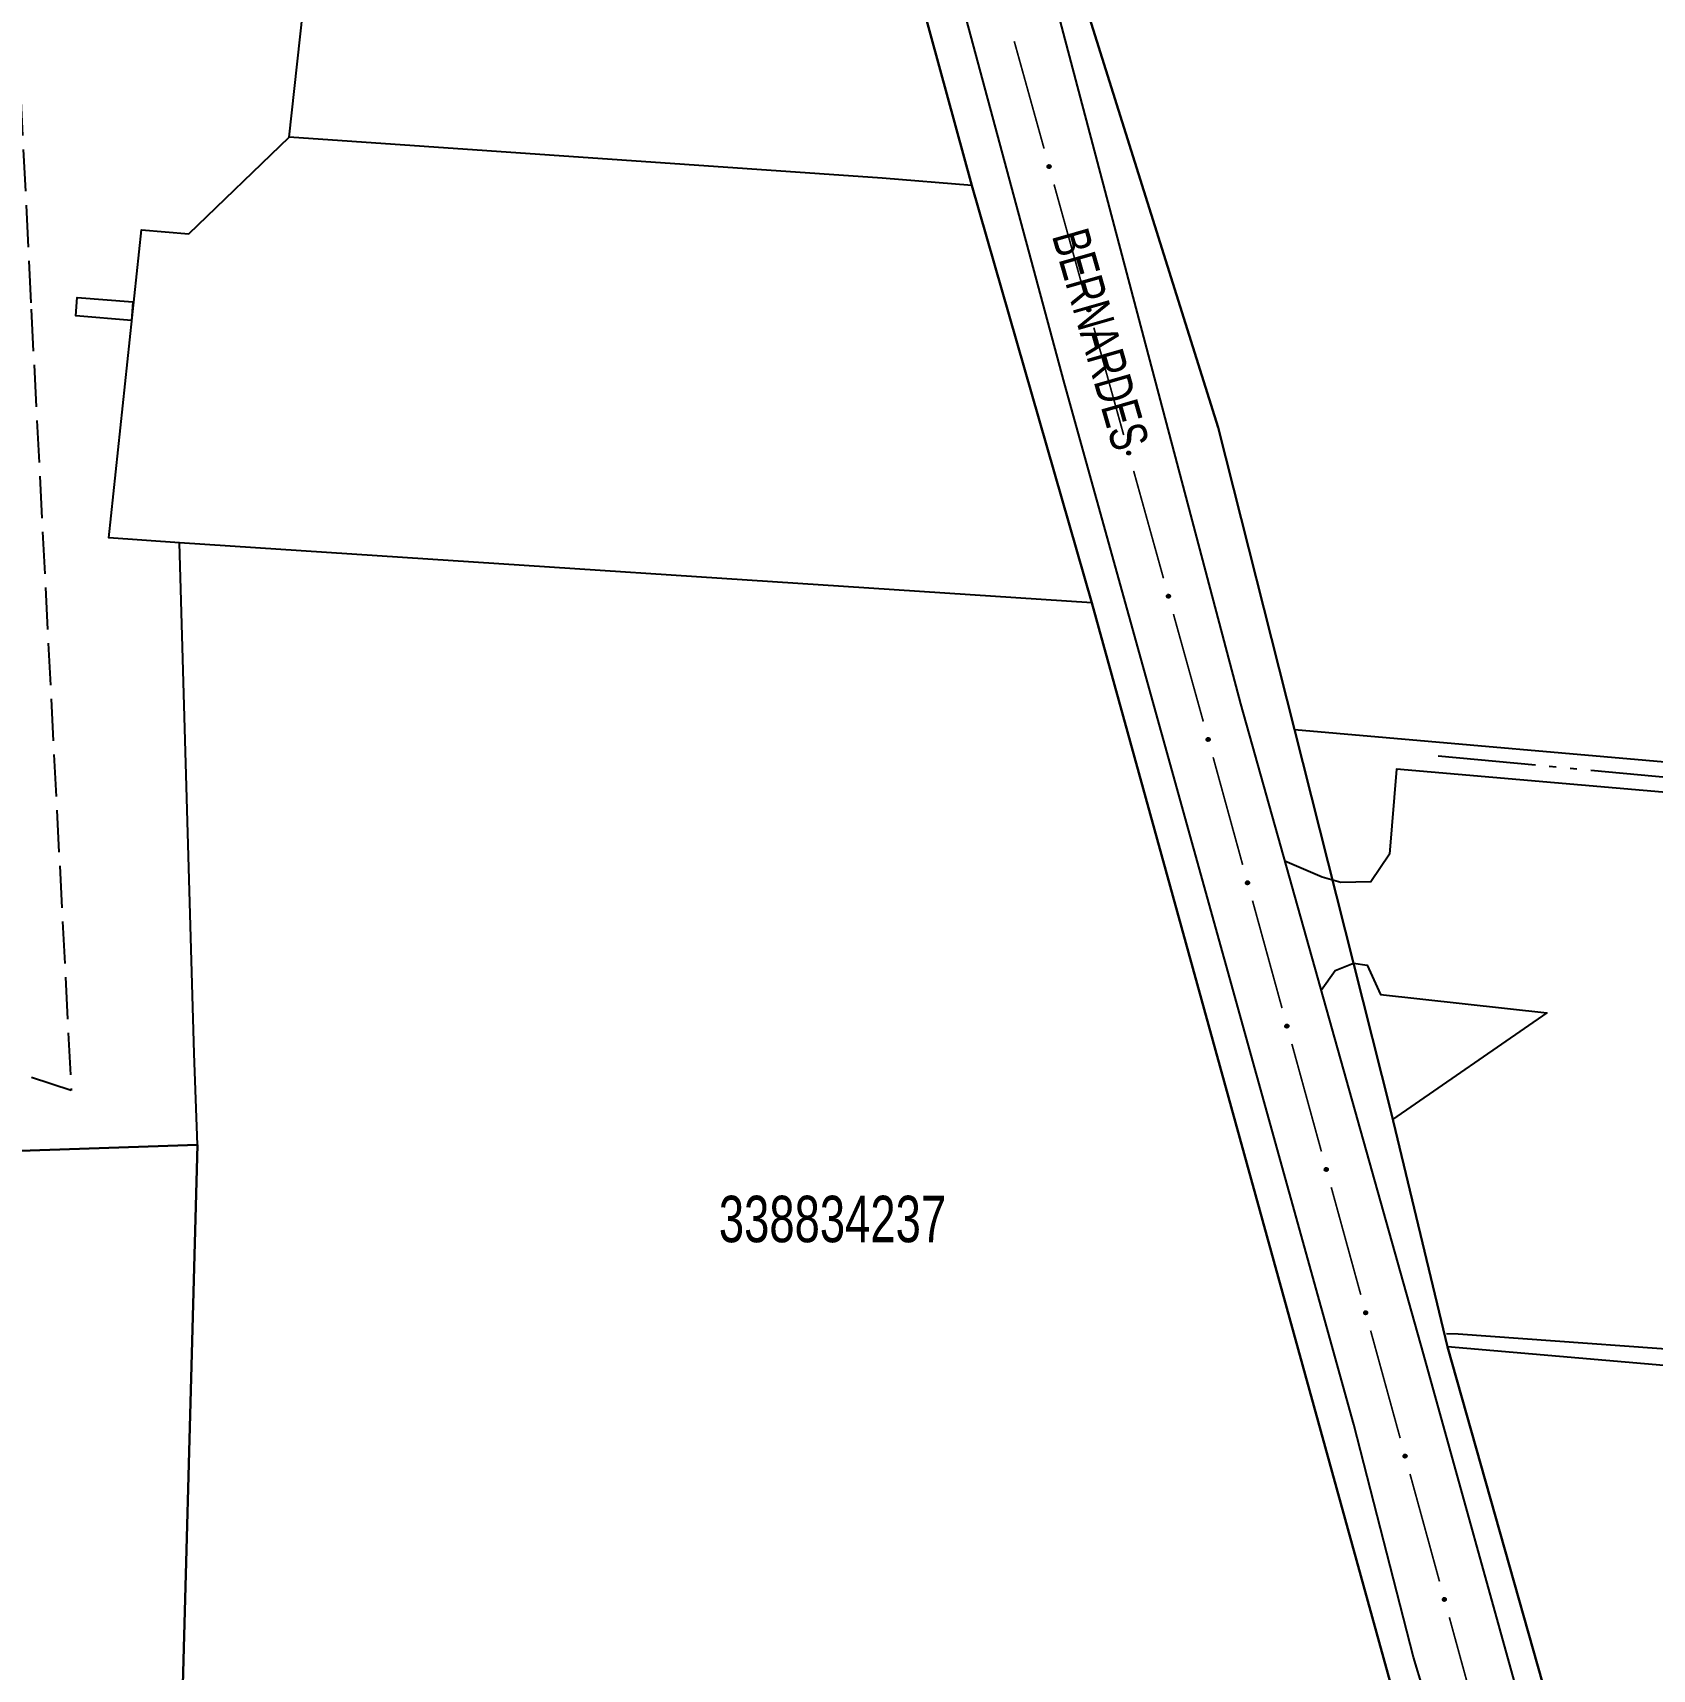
# Model space of a CAD drawing. Extents: x 200604 to 201918, y 4843538 to 4845237.
# Drawn here: x 200814.2 to 200988.6, y 4844526.3 to 4844702.5 of the extents above; entities that cross this region are included whole.
import ezdxf

# ---------------------------------------------------------------- set-up
doc = ezdxf.new("R2010")
doc.units = 0
doc.header["$LTSCALE"] = 1.5
doc.header["$MEASUREMENT"] = 0
doc.linetypes.add('TRACO_05', pattern=[11, 7, -1, 0.5, -1, 0.5, -1])
doc.linetypes.add('TRACO_11', pattern=[8, 3, -1, 3, -1])
for name, color, linetype in [('CD_MALHA_LOTES', 7, 'CONTINUOUS'), ('CD_TXT_QUADRA', 250, 'CONTINUOUS'), ('HD-VALAS-DRENOS', 170, 'CONTINUOUS'), ('RU-QUADRA', 210, 'CONTINUOUS'), ('SV-EIXO-ROD-ESTR', 7, 'CONTINUOUS'), ('SV-ESCADARIA-RAMPA', 7, 'CONTINUOUS'), ('SV-ROD-ESTADUAIS', 20, 'CONTINUOUS'), ('SV-RUA-PAVIM', 7, 'CONTINUOUS'), ('SV-TXT-ROD-EST', 7, 'CONTINUOUS')]:
    doc.layers.add(name, color=color, linetype=linetype)
doc.styles.add('ARIAL', font='ARIAL.SHX')

msp = doc.modelspace()

# ---------------------------------------------------------------- linework, layer by layer
at = {"layer": 'CD_MALHA_LOTES', "linetype": 'Continuous', "flags": 128}
for points in [[(200896.46, 4844753.58), (200903.07, 4844731.84), (200906.56, 4844718.19), (200915.36, 4844686.06)], [(200841.83, 4844691.25), (200847.69, 4844744.64)], [(200950.073745, 4844627.499489), (200941.87, 4844660.01), (200927.04, 4844707.22), (200921.07, 4844725.85), (200919.884663, 4844729.054764)], [(200830.04, 4844647.6), (200822.44, 4844648.12), (200825.95, 4844681.29), (200831.05, 4844680.86), (200841.83, 4844691.25)], [(200915.36, 4844686.06), (200905.68, 4844686.85), (200841.83, 4844691.25)], [(200915.36, 4844686.06), (200928.25, 4844641.12)], [(200928.25, 4844641.12), (200830.04, 4844647.6)], [(200831.97, 4844582.77), (200831.62, 4844592.61), (200830.04, 4844647.6)], [(200928.25, 4844641.12), (200965.93, 4844504.84), (200968.93, 4844486.81), (200970.29, 4844473.27), (200970.29, 4844459.06), (200970.29, 4844448.9), (200968.93, 4844439.43), (200966.23, 4844425.89), (200953.37, 4844379.86), (200943.34, 4844345.65)], [(200950.073745, 4844627.499489), (201188.57, 4844606.69)], [(200966.55, 4844561.021025), (200960.5, 4844586.25), (200956.42, 4844602.35), (200950.073745, 4844627.499489)], [(200831.97, 4844582.77), (200800.14, 4844581.72)], [(200829.86, 4844504.84), (200831.97, 4844582.77)], [(201197.37, 4844541.11), (200966.55, 4844561.021025)], [(200973.52, 4844389), (200982.98, 4844422.17), (200985.54, 4844433.95), (200986.56, 4844450.86), (200988.1, 4844461.62), (200988.19, 4844469.75), (200988.1, 4844472.89), (200986.56, 4844484.16), (200985.54, 4844491.33), (200982.79, 4844503.7), (200982.47, 4844504.84), (200966.55, 4844561.021025)]]:
    msp.add_lwpolyline(points, dxfattribs=at)
at = {"layer": 'HD-VALAS-DRENOS', "linetype": 'TRACO_05'}
msp.add_polyline3d([(200965.56, 4844624.64, 9.01), (201012.18, 4844620.31, 8.62), (201038.98, 4844617.8, 8.67), (201075.25, 4844614.6, 8.72)], dxfattribs=at)
at = {"layer": 'RU-QUADRA', "linetype": 'Continuous'}
for points in [[(200928.25, 4844641.12), (200915.36, 4844686.06), (200906.56, 4844718.19), (200903.07, 4844731.84), (200896.46, 4844753.58), (200889.99, 4844772.61), (200876.46, 4844808.96), (200857.14, 4844865.56)], [(200784.63, 4844838.76), (200785.75, 4844819.49), (200792.39, 4844709.92), (200796.1, 4844648.8), (200798.72, 4844602.1), (200800.14, 4844581.72), (200831.97, 4844582.77), (200829.86, 4844504.84), (200826.23, 4844370.61), (200852.15, 4844364.7), (200847.56, 4844337.99), (200841.9, 4844304.97), (200837.6, 4844279.94), (200828.68, 4844227.95), (200746.5, 4844231.29), (200746.62, 4844224.61), (200749.66, 4844211.96)]]:
    msp.add_lwpolyline(points, dxfattribs=at)
at = {"layer": 'RU-QUADRA', "linetype": 'Continuous', "flags": 128}
for points in [[(201159.23, 4844780.99), (200893.55, 4844803.77), (200899.83, 4844785), (200905.22, 4844770.56), (200909.36, 4844757.51), (200919.884663, 4844729.054764), (200921.07, 4844725.85), (200927.04, 4844707.22), (200941.87, 4844660.01), (200950.073745, 4844627.499489), (200956.42, 4844602.35), (200960.5, 4844586.25), (200966.55, 4844561.021025), (200982.47, 4844504.84)], [(200829.57, 4843959.88), (200828.86, 4843986.27), (200832.08, 4844031.27), (200834.49, 4844062.61), (200837.7, 4844081.9), (200844.13, 4844101.99), (200856.19, 4844130.12), (200869.05, 4844160.66), (200885.12, 4844193.6), (200902.06, 4844225.42), (200915.62, 4844256.8), (200918.88, 4844264.82), (200926.86, 4844290.96), (200935.68, 4844320.24), (200943.34, 4844345.65), (200953.37, 4844379.86), (200966.23, 4844425.89), (200968.93, 4844439.43), (200970.29, 4844448.9), (200970.29, 4844459.06), (200970.29, 4844473.27), (200968.93, 4844486.81), (200965.93, 4844504.84), (200928.25, 4844641.12)]]:
    msp.add_lwpolyline(points, dxfattribs=at)
at = {"layer": 'SV-EIXO-ROD-ESTR', "const_width": 0.18}
for points in [[(200923.122368, 4844690.014825), (200919.908594, 4844701.576471)], [(200927.407401, 4844674.599297), (200924.193627, 4844686.160943)], [(200931.692434, 4844659.183769), (200928.478659, 4844670.745415)], [(200935.977466, 4844643.768242), (200932.763692, 4844655.329887)], [(200940.262499, 4844628.352714), (200937.048724, 4844639.91436)], [(200944.502826, 4844612.924831), (200941.323526, 4844624.496004)], [(200948.741893, 4844597.4966), (200945.562593, 4844609.067773)], [(200952.980959, 4844582.068369), (200949.801659, 4844593.639542)], [(200957.220026, 4844566.640138), (200954.040726, 4844578.211311)], [(200961.459093, 4844551.211907), (200958.279793, 4844562.78308)], [(200964.46, 4844540.29), (200962.518859, 4844547.354849)], [(200964.63791, 4844539.640601), (200964.46, 4844540.29)], [(200965.694809, 4844535.782757), (200964.63791, 4844539.640601)], [(200969.922404, 4844520.351378), (200966.751708, 4844531.924912)]]:
    msp.add_lwpolyline(points, dxfattribs=at)
at = {"layer": 'SV-EIXO-ROD-ESTR'}
for points in [[(200923.590418, 4844687.919971), (200923.547499, 4844687.943423), (200923.515408, 4844687.972356), (200923.495588, 4844688.004191), (200923.48541, 4844688.036889), (200923.478764, 4844688.071514), (200923.479765, 4844688.107901), (200923.489823, 4844688.148041), (200923.513046, 4844688.19126), (200923.544846, 4844688.222186), (200923.575017, 4844688.243287), (200923.608501, 4844688.255864), (200923.642246, 4844688.261756), (200923.680009, 4844688.259466), (200923.720587, 4844688.248877), (200923.76348, 4844688.224473), (200923.794746, 4844688.195892), (200923.813108, 4844688.164597), (200923.825539, 4844688.130853), (200923.831901, 4844688.095422), (200923.830712, 4844688.059709), (200923.819976, 4844688.018873), (200923.795328, 4844687.976857), (200923.767179, 4844687.945347), (200923.736149, 4844687.92655), (200923.702653, 4844687.91506), (200923.668006, 4844687.907972), (200923.631386, 4844687.907455), (200923.590418, 4844687.919971)], [(200927.87545, 4844672.504443), (200927.832532, 4844672.527895), (200927.800441, 4844672.556828), (200927.780621, 4844672.588663), (200927.770442, 4844672.621361), (200927.763796, 4844672.655986), (200927.764798, 4844672.692374), (200927.774855, 4844672.732513), (200927.798079, 4844672.775732), (200927.829878, 4844672.806658), (200927.860049, 4844672.827759), (200927.893534, 4844672.840336), (200927.927279, 4844672.846229), (200927.965041, 4844672.843938), (200928.00562, 4844672.833349), (200928.048512, 4844672.808945), (200928.079779, 4844672.780364), (200928.098141, 4844672.749069), (200928.110572, 4844672.715325), (200928.116933, 4844672.679895), (200928.115744, 4844672.644182), (200928.105009, 4844672.603345), (200928.080361, 4844672.561329), (200928.052211, 4844672.529819), (200928.021182, 4844672.511022), (200927.987686, 4844672.499532), (200927.953038, 4844672.492444), (200927.916419, 4844672.491928), (200927.87545, 4844672.504443)], [(200932.160483, 4844657.088915), (200932.117564, 4844657.112368), (200932.085474, 4844657.1413), (200932.065654, 4844657.173135), (200932.055475, 4844657.205833), (200932.048829, 4844657.240458), (200932.04983, 4844657.276846), (200932.059888, 4844657.316986), (200932.083112, 4844657.360204), (200932.114911, 4844657.39113), (200932.145082, 4844657.412231), (200932.178567, 4844657.424808), (200932.212311, 4844657.430701), (200932.250074, 4844657.428411), (200932.290652, 4844657.417821), (200932.333545, 4844657.393417), (200932.364811, 4844657.364837), (200932.383174, 4844657.333541), (200932.395605, 4844657.299798), (200932.401966, 4844657.264367), (200932.400777, 4844657.228654), (200932.390041, 4844657.187817), (200932.365393, 4844657.145801), (200932.337244, 4844657.114291), (200932.306215, 4844657.095495), (200932.272718, 4844657.084004), (200932.238071, 4844657.076916), (200932.201451, 4844657.0764), (200932.160483, 4844657.088915)], [(200936.445516, 4844641.673388), (200936.402597, 4844641.69684), (200936.370506, 4844641.725772), (200936.350686, 4844641.757607), (200936.340507, 4844641.790306), (200936.333862, 4844641.824931), (200936.334863, 4844641.861318), (200936.34492, 4844641.901458), (200936.368144, 4844641.944676), (200936.399943, 4844641.975602), (200936.430114, 4844641.996703), (200936.463599, 4844642.009281), (200936.497344, 4844642.015173), (200936.535107, 4844642.012883), (200936.575685, 4844642.002293), (200936.618578, 4844641.977889), (200936.649844, 4844641.949309), (200936.668206, 4844641.918013), (200936.680637, 4844641.88427), (200936.686998, 4844641.848839), (200936.685809, 4844641.813126), (200936.675074, 4844641.772289), (200936.650426, 4844641.730274), (200936.622277, 4844641.698764), (200936.591247, 4844641.679967), (200936.557751, 4844641.668476), (200936.523103, 4844641.661388), (200936.486484, 4844641.660872), (200936.445516, 4844641.673388)], [(200940.725563, 4844626.256822), (200940.682714, 4844626.280403), (200940.65071, 4844626.309431), (200940.630985, 4844626.341324), (200940.620904, 4844626.374053), (200940.614361, 4844626.408698), (200940.615471, 4844626.445082), (200940.625648, 4844626.485192), (200940.649, 4844626.528341), (200940.680892, 4844626.559172), (200940.711125, 4844626.580183), (200940.744647, 4844626.59266), (200940.778409, 4844626.598452), (200940.816165, 4844626.596049), (200940.856712, 4844626.585339), (200940.899532, 4844626.560807), (200940.930713, 4844626.532133), (200940.948981, 4844626.500783), (200940.961312, 4844626.467003), (200940.967567, 4844626.431554), (200940.966272, 4844626.395844), (200940.955415, 4844626.35504), (200940.930642, 4844626.313097), (200940.902399, 4844626.281672), (200940.871313, 4844626.262967), (200940.837783, 4844626.251577), (200940.803115, 4844626.244592), (200940.766494, 4844626.244185), (200940.725563, 4844626.256822)], [(200944.96463, 4844610.828591), (200944.921781, 4844610.852172), (200944.889776, 4844610.8812), (200944.870052, 4844610.913093), (200944.85997, 4844610.945822), (200944.853428, 4844610.980467), (200944.854538, 4844611.016851), (200944.864714, 4844611.056961), (200944.888067, 4844611.10011), (200944.919958, 4844611.130941), (200944.950192, 4844611.151952), (200944.983714, 4844611.164429), (200945.017476, 4844611.170221), (200945.055232, 4844611.167818), (200945.095778, 4844611.157108), (200945.138598, 4844611.132576), (200945.169779, 4844611.103902), (200945.188048, 4844611.072552), (200945.200379, 4844611.038772), (200945.206634, 4844611.003323), (200945.205339, 4844610.967613), (200945.194482, 4844610.926809), (200945.169709, 4844610.884866), (200945.141465, 4844610.85344), (200945.11038, 4844610.834736), (200945.07685, 4844610.823346), (200945.042181, 4844610.816361), (200945.00556, 4844610.815954), (200944.96463, 4844610.828591)], [(200949.203696, 4844595.40036), (200949.160848, 4844595.423941), (200949.128843, 4844595.452969), (200949.109118, 4844595.484862), (200949.099037, 4844595.517591), (200949.092494, 4844595.552236), (200949.093604, 4844595.58862), (200949.103781, 4844595.628729), (200949.127134, 4844595.671879), (200949.159025, 4844595.70271), (200949.189259, 4844595.723721), (200949.222781, 4844595.736198), (200949.256543, 4844595.74199), (200949.294299, 4844595.739587), (200949.334845, 4844595.728877), (200949.377665, 4844595.704345), (200949.408846, 4844595.675671), (200949.427115, 4844595.644321), (200949.439445, 4844595.610541), (200949.445701, 4844595.575091), (200949.444405, 4844595.539382), (200949.433548, 4844595.498577), (200949.408775, 4844595.456635), (200949.380532, 4844595.425209), (200949.349447, 4844595.406505), (200949.315916, 4844595.395115), (200949.281248, 4844595.38813), (200949.244627, 4844595.387723), (200949.203696, 4844595.40036)], [(200953.442763, 4844579.972129), (200953.399914, 4844579.995709), (200953.36791, 4844580.024737), (200953.348185, 4844580.056631), (200953.338104, 4844580.08936), (200953.331561, 4844580.124004), (200953.332671, 4844580.160389), (200953.342848, 4844580.200498), (200953.3662, 4844580.243647), (200953.398092, 4844580.274479), (200953.428325, 4844580.29549), (200953.461847, 4844580.307967), (200953.495609, 4844580.313759), (200953.533365, 4844580.311356), (200953.573912, 4844580.300646), (200953.616732, 4844580.276114), (200953.647913, 4844580.24744), (200953.666181, 4844580.21609), (200953.678512, 4844580.18231), (200953.684767, 4844580.14686), (200953.683472, 4844580.111151), (200953.672615, 4844580.070346), (200953.647842, 4844580.028404), (200953.619599, 4844579.996978), (200953.588513, 4844579.978274), (200953.554983, 4844579.966883), (200953.520315, 4844579.959899), (200953.483694, 4844579.959492), (200953.442763, 4844579.972129)], [(200957.68183, 4844564.543898), (200957.638981, 4844564.567478), (200957.606977, 4844564.596506), (200957.587252, 4844564.6284), (200957.57717, 4844564.661129), (200957.570628, 4844564.695773), (200957.571738, 4844564.732158), (200957.581915, 4844564.772267), (200957.605267, 4844564.815416), (200957.637158, 4844564.846247), (200957.667392, 4844564.867258), (200957.700914, 4844564.879736), (200957.734676, 4844564.885528), (200957.772432, 4844564.883125), (200957.812979, 4844564.872415), (200957.855798, 4844564.847883), (200957.886979, 4844564.819209), (200957.905248, 4844564.787859), (200957.917579, 4844564.754079), (200957.923834, 4844564.718629), (200957.922539, 4844564.68292), (200957.911682, 4844564.642115), (200957.886909, 4844564.600173), (200957.858665, 4844564.568747), (200957.82758, 4844564.550043), (200957.79405, 4844564.538652), (200957.759381, 4844564.531668), (200957.72276, 4844564.531261), (200957.68183, 4844564.543898)], [(200961.920896, 4844549.115667), (200961.878048, 4844549.139247), (200961.846043, 4844549.168275), (200961.826318, 4844549.200169), (200961.816237, 4844549.232898), (200961.809694, 4844549.267542), (200961.810804, 4844549.303927), (200961.820981, 4844549.344036), (200961.844334, 4844549.387185), (200961.876225, 4844549.418016), (200961.906459, 4844549.439027), (200961.939981, 4844549.451505), (200961.973743, 4844549.457297), (200962.011499, 4844549.454894), (200962.052045, 4844549.444184), (200962.094865, 4844549.419652), (200962.126046, 4844549.390978), (200962.144315, 4844549.359628), (200962.156645, 4844549.325848), (200962.162901, 4844549.290398), (200962.161605, 4844549.254689), (200962.150748, 4844549.213884), (200962.125975, 4844549.171942), (200962.097732, 4844549.140516), (200962.066647, 4844549.121812), (200962.033116, 4844549.110421), (200961.998448, 4844549.103437), (200961.961827, 4844549.10303), (200961.920896, 4844549.115667)], [(200966.155054, 4844533.686174), (200966.112223, 4844533.709786), (200966.08024, 4844533.738838), (200966.060539, 4844533.770746), (200966.050482, 4844533.803482), (200966.043965, 4844533.838132), (200966.045102, 4844533.874515), (200966.055309, 4844533.914617), (200966.078693, 4844533.957749), (200966.110607, 4844533.988556), (200966.140857, 4844534.009545), (200966.174388, 4844534.021997), (200966.208154, 4844534.027764), (200966.245908, 4844534.025333), (200966.286447, 4844534.014593), (200966.329248, 4844533.990029), (200966.360408, 4844533.961333), (200966.378654, 4844533.929969), (200966.390959, 4844533.896179), (200966.397188, 4844533.860725), (200966.395866, 4844533.825017), (200966.384979, 4844533.78422), (200966.360175, 4844533.742297), (200966.331908, 4844533.710892), (200966.300809, 4844533.692211), (200966.26727, 4844533.680845), (200966.232596, 4844533.673886), (200966.195975, 4844533.673506), (200966.155054, 4844533.686174)]]:
    msp.add_lwpolyline(points, close=True, dxfattribs=at)
for points in [[(200923.515408, 4844687.972356), (200923.478764, 4844688.071514)], [(200923.547499, 4844687.943423), (200923.479765, 4844688.107901)], [(200923.529135, 4844687.959837), (200923.482586, 4844688.081443)], [(200923.567559, 4844687.933695), (200923.48718, 4844688.120959)], [(200923.590418, 4844687.919971), (200923.489823, 4844688.148041)], [(200923.612409, 4844687.915005), (200923.504191, 4844688.166759)], [(200923.631386, 4844687.907455), (200923.513046, 4844688.19126)], [(200923.648565, 4844687.912309), (200923.529749, 4844688.202188)], [(200923.668006, 4844687.907972), (200923.544846, 4844688.222186)], [(200923.683259, 4844687.914871), (200923.559545, 4844688.227466)], [(200923.702653, 4844687.91506), (200923.575017, 4844688.243287)], [(200923.719121, 4844687.923423), (200923.594747, 4844688.248581)], [(200923.736149, 4844687.92655), (200923.608501, 4844688.255864)], [(200923.751476, 4844687.939498), (200923.626665, 4844688.256037)], [(200923.767179, 4844687.945347), (200923.642246, 4844688.261756)], [(200923.781637, 4844687.963461), (200923.663405, 4844688.256335)], [(200923.795328, 4844687.976857), (200923.680009, 4844688.259466)], [(200923.80515, 4844688.001154), (200923.701606, 4844688.251375)], [(200923.819976, 4844688.018873), (200923.720587, 4844688.248877)], [(200923.821577, 4844688.04396), (200923.744558, 4844688.229325)], [(200923.830712, 4844688.059709), (200923.76348, 4844688.224473)], [(200923.829531, 4844688.081577), (200923.781303, 4844688.204132)], [(200923.831901, 4844688.095422), (200923.794746, 4844688.195892)], [(200927.800441, 4844672.556828), (200927.763796, 4844672.655986)], [(200927.832532, 4844672.527895), (200927.764798, 4844672.692374)], [(200927.814167, 4844672.54431), (200927.767618, 4844672.665915)], [(200927.852591, 4844672.518168), (200927.772213, 4844672.705431)], [(200927.87545, 4844672.504443), (200927.774855, 4844672.732513)], [(200927.897442, 4844672.499477), (200927.789223, 4844672.751231)], [(200927.916419, 4844672.491928), (200927.798079, 4844672.775732)], [(200927.933598, 4844672.496781), (200927.814782, 4844672.78666)], [(200927.953038, 4844672.492444), (200927.829878, 4844672.806658)], [(200927.968292, 4844672.499343), (200927.844578, 4844672.811938)], [(200927.987686, 4844672.499532), (200927.860049, 4844672.827759)], [(200928.004154, 4844672.507896), (200927.87978, 4844672.833053)], [(200928.021182, 4844672.511022), (200927.893534, 4844672.840336)], [(200928.036508, 4844672.52397), (200927.911698, 4844672.840509)], [(200928.052211, 4844672.529819), (200927.927279, 4844672.846229)], [(200928.06667, 4844672.547933), (200927.948437, 4844672.840808)], [(200928.080361, 4844672.561329), (200927.965041, 4844672.843938)], [(200928.090183, 4844672.585627), (200927.986639, 4844672.835848)], [(200928.105009, 4844672.603345), (200928.00562, 4844672.833349)], [(200928.106609, 4844672.628432), (200928.029591, 4844672.813797)], [(200928.115744, 4844672.644182), (200928.048512, 4844672.808945)], [(200928.114564, 4844672.666049), (200928.066335, 4844672.788604)], [(200928.116933, 4844672.679895), (200928.079779, 4844672.780364)], [(200932.182475, 4844657.083949), (200932.074256, 4844657.335703)], [(200932.201451, 4844657.0764), (200932.083112, 4844657.360204)], [(200932.218631, 4844657.081253), (200932.099814, 4844657.371133)], [(200932.238071, 4844657.076916), (200932.114911, 4844657.39113)], [(200932.253325, 4844657.083816), (200932.129611, 4844657.39641)], [(200932.272718, 4844657.084004), (200932.145082, 4844657.412231)], [(200932.289186, 4844657.092368), (200932.164813, 4844657.417525)], [(200932.306215, 4844657.095495), (200932.178567, 4844657.424808)], [(200932.321541, 4844657.108443), (200932.19673, 4844657.424981)], [(200932.337244, 4844657.114291), (200932.212311, 4844657.430701)], [(200932.351703, 4844657.132406), (200932.23347, 4844657.42528)], [(200932.365393, 4844657.145801), (200932.250074, 4844657.428411)], [(200932.375215, 4844657.170099), (200932.271671, 4844657.42032)], [(200932.390041, 4844657.187817), (200932.290652, 4844657.417821)], [(200932.391642, 4844657.212904), (200932.314624, 4844657.398269)], [(200932.400777, 4844657.228654), (200932.333545, 4844657.393417)], [(200932.399597, 4844657.250522), (200932.351368, 4844657.373076)], [(200932.401966, 4844657.264367), (200932.364811, 4844657.364837)], [(200932.085474, 4844657.1413), (200932.048829, 4844657.240458)], [(200932.117564, 4844657.112368), (200932.04983, 4844657.276846)], [(200932.0992, 4844657.128782), (200932.052651, 4844657.250387)], [(200932.137624, 4844657.10264), (200932.057246, 4844657.289903)], [(200932.160483, 4844657.088915), (200932.059888, 4844657.316986)], [(200936.370506, 4844641.725772), (200936.333862, 4844641.824931)], [(200936.402597, 4844641.69684), (200936.334863, 4844641.861318)], [(200936.384232, 4844641.713254), (200936.337684, 4844641.834859)], [(200936.422657, 4844641.687112), (200936.342278, 4844641.874376)], [(200936.445516, 4844641.673388), (200936.34492, 4844641.901458)], [(200936.467507, 4844641.668422), (200936.359289, 4844641.920175)], [(200936.486484, 4844641.660872), (200936.368144, 4844641.944676)], [(200936.503663, 4844641.665725), (200936.384847, 4844641.955605)], [(200936.523103, 4844641.661388), (200936.399943, 4844641.975602)], [(200936.538357, 4844641.668288), (200936.414643, 4844641.980882)], [(200936.557751, 4844641.668476), (200936.430114, 4844641.996703)], [(200936.574219, 4844641.67684), (200936.449845, 4844642.001998)], [(200936.591247, 4844641.679967), (200936.463599, 4844642.009281)], [(200936.606573, 4844641.692915), (200936.481763, 4844642.009453)], [(200936.622277, 4844641.698764), (200936.497344, 4844642.015173)], [(200936.636735, 4844641.716878), (200936.518503, 4844642.009752)], [(200936.650426, 4844641.730274), (200936.535107, 4844642.012883)], [(200936.660248, 4844641.754571), (200936.556704, 4844642.004792)], [(200936.675074, 4844641.772289), (200936.575685, 4844642.002293)], [(200936.676674, 4844641.797376), (200936.599656, 4844641.982741)], [(200936.685809, 4844641.813126), (200936.618578, 4844641.977889)], [(200936.684629, 4844641.834994), (200936.6364, 4844641.957549)], [(200936.686998, 4844641.848839), (200936.649844, 4844641.949309)], [(200940.65071, 4844626.309431), (200940.614361, 4844626.408698)], [(200940.682714, 4844626.280403), (200940.615471, 4844626.445082)], [(200940.664399, 4844626.296871), (200940.618213, 4844626.418615)], [(200940.702745, 4844626.270615), (200940.622925, 4844626.458117)], [(200940.725563, 4844626.256822), (200940.625648, 4844626.485192)], [(200940.74754, 4844626.251791), (200940.640072, 4844626.503866)], [(200940.766494, 4844626.244185), (200940.649, 4844626.528341)], [(200940.783687, 4844626.248987), (200940.665735, 4844626.539219)], [(200940.803115, 4844626.244592), (200940.680892, 4844626.559172)], [(200940.818389, 4844626.251446), (200940.695607, 4844626.564408)], [(200940.837783, 4844626.251577), (200940.711125, 4844626.580183)], [(200940.854276, 4844626.259891), (200940.730872, 4844626.585418)], [(200940.871313, 4844626.262967), (200940.744647, 4844626.59266)], [(200940.886678, 4844626.27587), (200940.762812, 4844626.592779)], [(200940.902399, 4844626.281672), (200940.778409, 4844626.598452)], [(200940.916911, 4844626.299743), (200940.799552, 4844626.592968)], [(200940.930642, 4844626.313097), (200940.816165, 4844626.596049)], [(200940.940536, 4844626.337366), (200940.837739, 4844626.587894)], [(200940.955415, 4844626.35504), (200940.856712, 4844626.585339)], [(200940.95709, 4844626.380122), (200940.880625, 4844626.565715)], [(200940.966272, 4844626.395844), (200940.899532, 4844626.560807)], [(200940.965157, 4844626.417715), (200940.917294, 4844626.540413)], [(200940.967567, 4844626.431554), (200940.930713, 4844626.532133)], [(200944.889776, 4844610.8812), (200944.853428, 4844610.980467)], [(200944.921781, 4844610.852172), (200944.854538, 4844611.016851)], [(200944.903465, 4844610.86864), (200944.857279, 4844610.990384)], [(200944.941812, 4844610.842384), (200944.861992, 4844611.029886)], [(200944.96463, 4844610.828591), (200944.864714, 4844611.056961)], [(200944.986606, 4844610.82356), (200944.879138, 4844611.075635)], [(200945.00556, 4844610.815954), (200944.888067, 4844611.10011)], [(200945.022754, 4844610.820756), (200944.904802, 4844611.110988)], [(200945.042181, 4844610.816361), (200944.919958, 4844611.130941)], [(200945.057456, 4844610.823215), (200944.934674, 4844611.136177)], [(200945.07685, 4844610.823346), (200944.950192, 4844611.151952)], [(200945.093343, 4844610.83166), (200944.969939, 4844611.157187)], [(200945.11038, 4844610.834736), (200944.983714, 4844611.164429)], [(200945.125745, 4844610.847639), (200945.001878, 4844611.164548)], [(200945.141465, 4844610.85344), (200945.017476, 4844611.170221)], [(200945.155978, 4844610.871511), (200945.038619, 4844611.164737)], [(200945.169709, 4844610.884866), (200945.055232, 4844611.167818)], [(200945.179603, 4844610.909135), (200945.076805, 4844611.159663)], [(200945.194482, 4844610.926809), (200945.095778, 4844611.157108)], [(200945.196157, 4844610.951891), (200945.119691, 4844611.137484)], [(200945.205339, 4844610.967613), (200945.138598, 4844611.132576)], [(200945.204224, 4844610.989484), (200945.15636, 4844611.112182)], [(200945.206634, 4844611.003323), (200945.169779, 4844611.103902)], [(200949.261821, 4844595.392525), (200949.143869, 4844595.682757)], [(200949.281248, 4844595.38813), (200949.159025, 4844595.70271)], [(200949.296522, 4844595.394984), (200949.17374, 4844595.707946)], [(200949.315916, 4844595.395115), (200949.189259, 4844595.723721)], [(200949.332409, 4844595.403429), (200949.209005, 4844595.728956)], [(200949.349447, 4844595.406505), (200949.222781, 4844595.736198)], [(200949.364811, 4844595.419408), (200949.240945, 4844595.736317)], [(200949.380532, 4844595.425209), (200949.256543, 4844595.74199)], [(200949.395044, 4844595.44328), (200949.277685, 4844595.736506)], [(200949.408775, 4844595.456635), (200949.294299, 4844595.739587)], [(200949.418669, 4844595.480904), (200949.315872, 4844595.731432)], [(200949.433548, 4844595.498577), (200949.334845, 4844595.728877)], [(200949.435224, 4844595.52366), (200949.358758, 4844595.709253)], [(200949.444405, 4844595.539382), (200949.377665, 4844595.704345)], [(200949.44329, 4844595.561253), (200949.395427, 4844595.683951)], [(200949.445701, 4844595.575091), (200949.408846, 4844595.675671)], [(200949.128843, 4844595.452969), (200949.092494, 4844595.552236)], [(200949.160848, 4844595.423941), (200949.093604, 4844595.58862)], [(200949.142532, 4844595.440409), (200949.096346, 4844595.562153)], [(200949.180878, 4844595.414153), (200949.101058, 4844595.601655)], [(200949.203696, 4844595.40036), (200949.103781, 4844595.628729)], [(200949.225673, 4844595.395329), (200949.118205, 4844595.647404)], [(200949.244627, 4844595.387723), (200949.127134, 4844595.671879)], [(200953.36791, 4844580.024737), (200953.331561, 4844580.124004)], [(200953.399914, 4844579.995709), (200953.332671, 4844580.160389)], [(200953.381599, 4844580.012178), (200953.335413, 4844580.133922)], [(200953.419945, 4844579.985922), (200953.340125, 4844580.173424)], [(200953.442763, 4844579.972129), (200953.342848, 4844580.200498)], [(200953.46474, 4844579.967098), (200953.357272, 4844580.219173)], [(200953.483694, 4844579.959492), (200953.3662, 4844580.243647)], [(200953.500887, 4844579.964294), (200953.382935, 4844580.254526)], [(200953.520315, 4844579.959899), (200953.398092, 4844580.274479)], [(200953.535589, 4844579.966753), (200953.412807, 4844580.279715)], [(200953.554983, 4844579.966883), (200953.428325, 4844580.29549)], [(200953.571476, 4844579.975198), (200953.448072, 4844580.300725)], [(200953.588513, 4844579.978274), (200953.461847, 4844580.307967)], [(200953.603878, 4844579.991177), (200953.480012, 4844580.308086)], [(200953.619599, 4844579.996978), (200953.495609, 4844580.313759)], [(200953.634111, 4844580.015049), (200953.516752, 4844580.308275)], [(200953.647842, 4844580.028404), (200953.533365, 4844580.311356)], [(200953.657736, 4844580.052673), (200953.554939, 4844580.303201)], [(200953.672615, 4844580.070346), (200953.573912, 4844580.300646)], [(200953.67429, 4844580.095428), (200953.597825, 4844580.281022)], [(200953.683472, 4844580.111151), (200953.616732, 4844580.276114)], [(200953.682357, 4844580.133022), (200953.634494, 4844580.25572)], [(200953.684767, 4844580.14686), (200953.647913, 4844580.24744)], [(200957.606977, 4844564.596506), (200957.570628, 4844564.695773)], [(200957.638981, 4844564.567478), (200957.571738, 4844564.732158)], [(200957.620665, 4844564.583947), (200957.574479, 4844564.705691)], [(200957.659012, 4844564.557691), (200957.579192, 4844564.745193)], [(200957.68183, 4844564.543898), (200957.581915, 4844564.772267)], [(200957.703806, 4844564.538867), (200957.596338, 4844564.790942)], [(200957.72276, 4844564.531261), (200957.605267, 4844564.815416)], [(200957.739954, 4844564.536063), (200957.622002, 4844564.826295)], [(200957.759381, 4844564.531668), (200957.637158, 4844564.846247)], [(200957.774656, 4844564.538522), (200957.651874, 4844564.851484)], [(200957.79405, 4844564.538652), (200957.667392, 4844564.867258)], [(200957.810543, 4844564.546967), (200957.687139, 4844564.872494)], [(200957.82758, 4844564.550043), (200957.700914, 4844564.879736)], [(200957.842945, 4844564.562945), (200957.719078, 4844564.879855)], [(200957.858665, 4844564.568747), (200957.734676, 4844564.885528)], [(200957.873178, 4844564.586818), (200957.755819, 4844564.880044)], [(200957.886909, 4844564.600173), (200957.772432, 4844564.883125)], [(200957.896803, 4844564.624441), (200957.794005, 4844564.87497)], [(200957.911682, 4844564.642115), (200957.812979, 4844564.872415)], [(200957.913357, 4844564.667197), (200957.836891, 4844564.852791)], [(200957.922539, 4844564.68292), (200957.855798, 4844564.847883)], [(200957.921424, 4844564.704791), (200957.87356, 4844564.827489)], [(200957.923834, 4844564.718629), (200957.886979, 4844564.819209)], [(200961.846043, 4844549.168275), (200961.809694, 4844549.267542)], [(200961.878048, 4844549.139247), (200961.810804, 4844549.303927)], [(200961.859732, 4844549.155716), (200961.813546, 4844549.27746)], [(200961.898078, 4844549.12946), (200961.818258, 4844549.316962)], [(200961.920896, 4844549.115667), (200961.820981, 4844549.344036)], [(200961.942873, 4844549.110636), (200961.835405, 4844549.362711)], [(200961.961827, 4844549.10303), (200961.844334, 4844549.387185)], [(200961.979021, 4844549.107832), (200961.861069, 4844549.398064)], [(200961.998448, 4844549.103437), (200961.876225, 4844549.418016)], [(200962.013722, 4844549.110291), (200961.89094, 4844549.423253)], [(200962.033116, 4844549.110421), (200961.906459, 4844549.439027)], [(200962.049609, 4844549.118736), (200961.926205, 4844549.444263)], [(200962.066647, 4844549.121812), (200961.939981, 4844549.451505)], [(200962.082011, 4844549.134714), (200961.958145, 4844549.451623)], [(200962.097732, 4844549.140516), (200961.973743, 4844549.457297)], [(200962.112245, 4844549.158587), (200961.994885, 4844549.451813)], [(200962.125975, 4844549.171942), (200962.011499, 4844549.454894)], [(200962.135869, 4844549.19621), (200962.033072, 4844549.446739)], [(200962.150748, 4844549.213884), (200962.052045, 4844549.444184)], [(200962.152424, 4844549.238966), (200962.075958, 4844549.42456)], [(200962.161605, 4844549.254689), (200962.094865, 4844549.419652)], [(200962.16049, 4844549.27656), (200962.112627, 4844549.399258)], [(200962.162901, 4844549.290398), (200962.126046, 4844549.390978)], [(200966.283769, 4844533.689147), (200966.160607, 4844534.014766)], [(200966.300809, 4844533.692211), (200966.174388, 4844534.021997)], [(200966.316183, 4844533.705102), (200966.192552, 4844534.022103)], [(200966.331908, 4844533.710892), (200966.208154, 4844534.027764)], [(200966.346434, 4844533.728952), (200966.229293, 4844534.022265)], [(200966.360175, 4844533.742297), (200966.245908, 4844534.025333)], [(200966.370087, 4844533.766558), (200966.267476, 4844534.017162)], [(200966.384979, 4844533.78422), (200966.286447, 4844534.014593)], [(200966.08024, 4844533.738838), (200966.043965, 4844533.838132)], [(200966.112223, 4844533.709786), (200966.045102, 4844533.874515)], [(200966.093919, 4844533.726269), (200966.047824, 4844533.848046)], [(200966.132246, 4844533.699984), (200966.052566, 4844533.887545)], [(200966.155054, 4844533.686174), (200966.055309, 4844533.914617)], [(200966.177027, 4844533.681126), (200966.069746, 4844533.933281)], [(200966.195975, 4844533.673506), (200966.078693, 4844533.957749)], [(200966.213172, 4844533.678295), (200966.095436, 4844533.968615)], [(200966.232596, 4844533.673886), (200966.110607, 4844533.988556)], [(200966.247876, 4844533.680729), (200966.125327, 4844533.993782)], [(200966.26727, 4844533.680845), (200966.140857, 4844534.009545)], [(200966.386673, 4844533.809301), (200966.310345, 4844533.994952)], [(200966.395866, 4844533.825017), (200966.329248, 4844533.990029)], [(200966.394768, 4844533.846889), (200966.346995, 4844533.969622)], [(200966.397188, 4844533.860725), (200966.360408, 4844533.961333)]]:
    msp.add_lwpolyline(points, dxfattribs=at)
at = {"layer": 'SV-ESCADARIA-RAMPA'}
msp.add_lwpolyline([(200825.01, 4844673.51), (200824.845682, 4844671.516761), (200818.865967, 4844672.009714), (200819.030284, 4844674.002953), (200825.01, 4844673.51)], close=True, dxfattribs=at)
at = {"layer": 'SV-ROD-ESTADUAIS', "linetype": 'Continuous'}
for points in [[(200969.4, 4844504.85, 9.58), (200967.06, 4844513.85, 9.58), (200962.89, 4844527.63, 9.57), (200956.46, 4844552.68, 9.55), (200925.33, 4844664.73, 8.69), (200912.93, 4844710.75, 8.42), (200909.68, 4844721.65, 8.27), (200904.67, 4844739.3, 8.11), (200900.41, 4844752.79, 7.69), (200894.68, 4844769.96, 7.63), (200881.64, 4844806.42, 6.78), (200865.47, 4844851.34, 6.1), (200861.11, 4844865.55, 5.9), (200858.08, 4844877.52, 5.59)], [(200978.97, 4844505.96, 9.54), (200974.98, 4844520.61, 9.54), (200963.97, 4844560.29, 9.5), (200944.29, 4844630.25, 9.27), (200933.87, 4844669.73, 8.66), (200924.71, 4844704.34, 8.6), (200917.71, 4844729.63, 8.02), (200913.96, 4844742.37, 8.02), (200909.36, 4844757.51, 8), (200905.22, 4844770.56, 7.55), (200899.83, 4844785, 7.45), (200888.56, 4844816.56, 6.95), (200888.07, 4844817.89, 6.95), (200883.39, 4844830.69, 6.95), (200870.91, 4844864.84, 5.89)]]:
    msp.add_polyline3d(points, dxfattribs=at)
at = {"layer": 'SV-RUA-PAVIM', "linetype": 'TRACO_11'}
msp.add_polyline3d([(200858.08, 4844877.52, 5.45), (200850.65, 4844877.89, 4.62), (200832.98, 4844877.74, 4.87), (200827.87, 4844878.44, 4.87), (200822.95, 4844879.2, 4.87), (200820.08, 4844879.82, 4.87), (200822.68, 4844837.41, 4.85), (200806.17, 4844836.71, 4.86), (200809.17, 4844776.92, 5.09), (200809.85, 4844775.89, 5.1), (200810.9, 4844775.48, 5.11), (200829.09, 4844776.22, 5.11), (200829.22, 4844771.22, 5.11), (200812.48, 4844770.19, 5.12), (200810.57, 4844768.93, 5.12), (200809.32, 4844767.05, 5.18), (200811.74, 4844719.88, 5.17), (200814.06, 4844672.72, 5.17), (200818.37, 4844588.64, 5.34), (200811.38, 4844590.91, 5.15), (200807.94, 4844648.18, 5.15), (200803.53, 4844741.74, 5.24), (200800.68, 4844792.23, 5.15), (200798.44, 4844836.3, 5.01)], dxfattribs=at)
at = {"layer": 'SV-RUA-PAVIM', "linetype": 'Continuous'}
for points in [[(201159.23, 4844604.8, 8.66), (201142.38, 4844606.47, 8.66), (201108.9, 4844609.8, 8.71), (201075.51, 4844613.24, 8.73), (201038.45, 4844616.83, 8.86), (200997.98, 4844620.02, 8.97), (200961.08, 4844623.23, 9.28), (200960.32, 4844614.06, 9.24), (200958.29, 4844611.1, 9.25), (200955.09, 4844611.02, 9.25), (200953.07, 4844611.61, 9.25), (200949.05, 4844613.31, 9.19)], [(200952.96, 4844599.44, 9.08), (200954.48, 4844601.54, 9.2), (200956.42, 4844602.35, 9.2), (200957.92, 4844602.13, 9.17), (200959.33, 4844598.95, 9.18), (200977.24, 4844596.98, 9.18), (200960.62, 4844585.5, 9.19)], [(200966.45, 4844562.46, 9.19), (200967.72, 4844562.43, 9.19), (200999.55, 4844560.14, 9.14), (201031.29, 4844557.14, 9.18)]]:
    msp.add_polyline3d(points, dxfattribs=at)

# ---------------------------------------------------------------- texts
at = {"layer": 'CD_TXT_QUADRA', "style": 'ARIAL', "width": 0.7}
msp.add_text('338834237', height=5, dxfattribs=at).set_placement((200888.103138, 4844572.29817))
at = {"layer": 'SV-TXT-ROD-EST', "style": 'ARIAL', "width": 0.7}
msp.add_text('BERNARDES', height=4, rotation=286, dxfattribs=at).set_placement((200923.94, 4844680.64))

doc.saveas('drawing.dxf')
